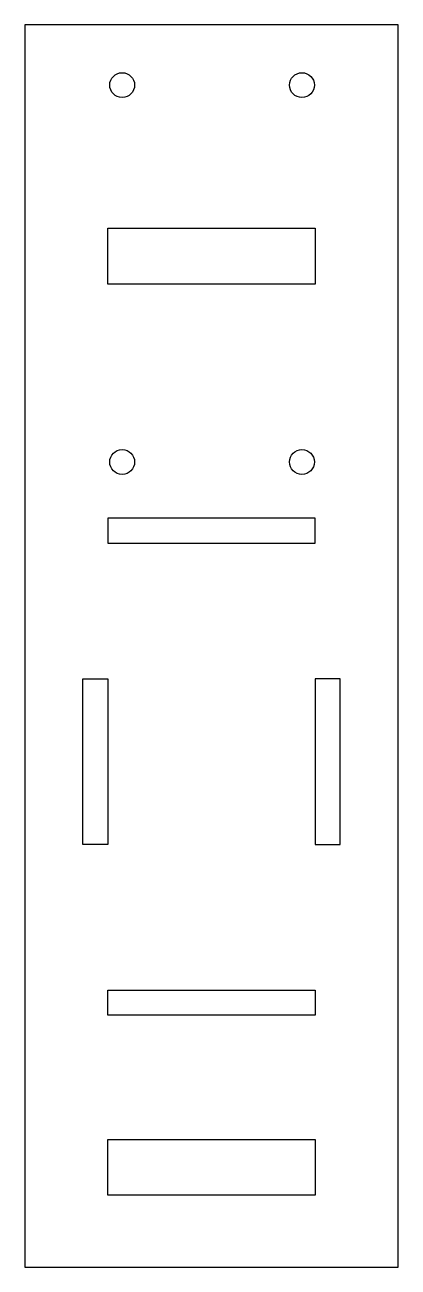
# Model space of a CAD drawing. Extents: x 0 to 45, y 0 to 150.
import ezdxf

# ---------------------------------------------------------------- set-up
doc = ezdxf.new("R2010")
doc.units = 0
doc.layers.get('0').update_dxf_attribs({"linetype": 'continuous'})

# ---------------------------------------------------------------- blocks, each defined once
blk = doc.blocks.new('SKETCH')
at = {"color": 7}
for points in [[(0, 0), (45, 0), (45, 150), (0, 150)], [(10, 125.45), (35, 125.45), (35, 118.7), (10, 118.7)], [(10, 87.43), (35, 87.43), (35, 90.43), (10, 90.43)], [(7, 71.02), (10, 71.02), (10, 51.02), (7, 51.02)], [(38, 71.02), (35, 71.02), (35, 51.02), (38, 51.02)], [(10, 33.43), (35, 33.43), (35, 30.43), (10, 30.43)], [(10, 15.43), (35, 15.43), (35, 8.68), (10, 8.68)]]:
    blk.add_lwpolyline(points, close=True, dxfattribs=at)
for centre in [(11.73, 142.72), (33.4, 142.72), (11.73, 97.22), (33.4, 97.22)]:
    blk.add_circle(centre, 1.5, dxfattribs=at)

msp = doc.modelspace()

# ---------------------------------------------------------------- block references
at = {"color": 7}
msp.add_blockref('SKETCH', (0, 0), dxfattribs=at)

doc.saveas('drawing.dxf')
